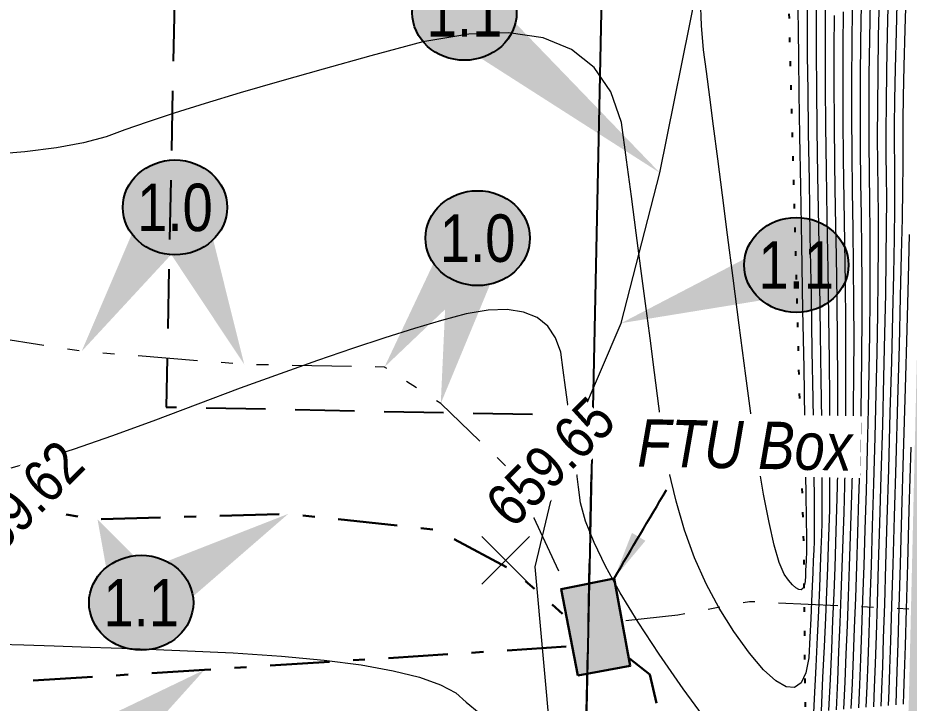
# Model space of a CAD drawing. Extents: x 408914 to 412362, y 6133812 to 6135729.
# Drawn here: x 410541.83 to 410560.61, y 6133856.03 to 6133870.46 of the extents above; entities that cross this region are included whole.
import ezdxf
from ezdxf.enums import TextEntityAlignment as Align

# ---------------------------------------------------------------- set-up
doc = ezdxf.new("R2010")
doc.units = 0
doc.header["$LTSCALE"] = 5
doc.header["$PDMODE"] = 3
doc.header["$PDSIZE"] = 0.5
for name, pattern in [('CENTERLINEX3', [5, 2.5, -1, 0.5, -1]), ('CENTERLINEX33', [6.5, 2.5, -1, 0.5, -1, 0.5, -1]), ('foc-FLOWLINE', [3.75, 2.5, -1.25]), ('foc-TOPO', [1, 0.2, -0.8])]:
    doc.linetypes.add(name, pattern=pattern)
for name, color, linetype in [('AS-ROADS', 254, 'Continuous'), ('F-EZE', 190, 'foc-FLOWLINE'), ('L-SEC', 7, 'Continuous'), ('P-ELEVATION', 7, 'Continuous'), ('P-STATION', 7, 'Continuous'), ('T-LOW-AREA', 48, 'foc-TOPO')]:
    doc.layers.add(name, color=color, linetype=linetype)
for name, color, linetype, lineweight, true_color in [('AS-STRUCTURE', 7, 'Continuous', 30, 0x595959), ('AS-TELUS-ATCO PIPELINES', 7, 'foc-TEL', 9, 0xff9c38), ('C-TOPO-MAJR', 7, 'Continuous', 15, 0xd3aa5f), ('C-TOPO-MINR', 7, 'Continuous', 13, 0xe9d5af), ('EXISTING PIPE IP', 7, 'CENTERLINEX3', 30, 0x3800e0)]:
    doc.layers.add(name, color=color, linetype=linetype, lineweight=lineweight, true_color=true_color)
doc.layers.add('AS-STRUCTURE-H', color=7, linetype='Continuous', true_color=0xa8a8a8)
doc.layers.add('AS-STRUCTURE-T', color=7, linetype='Continuous', true_color=0x454545)
for name, color, linetype, lineweight in [('EXISTING PIPE (EXIST OR HP)', 240, 'CENTERLINEX33', 20), ('T-ELEVATION', 48, 'Continuous', 18), ('T-ELEVATION-T', 48, 'Continuous', 18)]:
    doc.layers.add(name, color=color, linetype=linetype, lineweight=lineweight)
doc.styles.add('1.0', font='ARIALN.TTF', dxfattribs={"height": 1})
doc.styles.add('80', font='ARIALN.TTF', dxfattribs={"height": 10})
doc.styles.add('80LS', font='ARIALNI.TTF', dxfattribs={"height": 10})
doc.styles.add('ELEVATION', font='ARIALN.TTF', dxfattribs={"height": 2.5})
doc.styles.add('foc-LtypeFont', font='ARIALN.TTF', dxfattribs={"height": 7.35})
doc.linetypes.add('foc-TEL', pattern='A,2,-1,["T",foc-LtypeFont,S=0.2,R=0,X=-0.425,Y=-0.75],-1.24,8', length=12.24)
doc.dimstyles.new('Compass 500', dxfattribs={"dimscale": 0.5, "dimtxt": 0.9, "dimasz": 2, "dimexe": 0.2, "dimexo": 0.0625, "dimgap": 0.5, "dimtad": 0, "dimtih": 1, "dimtoh": 1, "dimzin": 0, "dimdsep": 46, "dimtxsty": '1.0', "dimcen": 0.1, "dimse1": 1, "dimse2": 1, "dimclrd": 256, "dimclrt": 256, "dimaunit": 1, "dimadec": 4, "dimazin": 0, "dimtfac": 0.06, "dimtofl": 0, "dimtmove": 0, "dimatfit": 0, "dimfxl": 0.2, "dimtolj": 1, "dimtzin": 0, "dimlwd": -1, "dimarcsym": 0})

# ---------------------------------------------------------------- blocks, each defined once
blk = doc.blocks.new('*U58')
at = {"layer": 'P-ELEVATION'}
h = blk.add_hatch(color=111, dxfattribs=at)
h.dxf.hatch_style = 1
edge = h.paths.add_edge_path()
edge.add_ellipse((0, 0), major_axis=(-10.99, 0), ratio=0.909622, start_angle=0, end_angle=360)
at = {"layer": 'P-ELEVATION', "color": 7, "flags": 128}
blk.add_lwpolyline([(0, 0, 12.5, 0, 0), (-19.67, -30.32, 0, 0, 0)], format="xyseb", dxfattribs=at)
at = {"layer": 'P-ELEVATION', "color": 7}
blk.add_ellipse((0, 0), major_axis=(-10.99, 0), ratio=0.909622, dxfattribs=at)
at = {"layer": 'P-ELEVATION', "style": '80'}
blk.add_attdef('ELEVATION', text='', height=10, dxfattribs=at).set_placement((0, 0), align=Align.MIDDLE_CENTER)
blk = doc.blocks.new('*U64')
at = {"layer": 'P-ELEVATION'}
h = blk.add_hatch(color=111, dxfattribs=at)
h.dxf.hatch_style = 1
edge = h.paths.add_edge_path()
edge.add_ellipse((0, 0), major_axis=(-10.99, 0), ratio=0.909622, start_angle=0, end_angle=360)
at = {"layer": 'P-ELEVATION', "color": 7, "flags": 128}
blk.add_lwpolyline([(0, 0, 12.5, 0, 0), (25.29, 18.93, 0, 0, 0)], format="xyseb", dxfattribs=at)
at = {"layer": 'P-ELEVATION', "color": 7}
blk.add_ellipse((0, 0), major_axis=(-10.99, 0), ratio=0.909622, dxfattribs=at)
at = {"layer": 'P-ELEVATION', "style": '80'}
blk.add_attdef('ELEVATION', text='', height=10, dxfattribs=at).set_placement((0, 0), align=Align.MIDDLE_CENTER)
blk = doc.blocks.new('*U65')
at = {"layer": 'P-ELEVATION'}
h = blk.add_hatch(color=111, dxfattribs=at)
h.dxf.hatch_style = 1
edge = h.paths.add_edge_path()
edge.add_ellipse((0, 0), major_axis=(-10.99, 0), ratio=0.909622, start_angle=0, end_angle=360)
at = {"layer": 'P-ELEVATION', "color": 7, "flags": 128}
blk.add_lwpolyline([(0, 0, 12.5, 0, 0), (-9.2, 17.55, 0, 0, 0)], format="xyseb", dxfattribs=at)
at = {"layer": 'P-ELEVATION', "color": 7}
blk.add_ellipse((0, 0), major_axis=(-10.99, 0), ratio=0.909622, dxfattribs=at)
at = {"layer": 'P-ELEVATION', "style": '80'}
blk.add_attdef('ELEVATION', text='', height=10, dxfattribs=at).set_placement((0, 0), align=Align.MIDDLE_CENTER)
blk = doc.blocks.new('*U66')
at = {"layer": 'P-ELEVATION'}
h = blk.add_hatch(color=111, dxfattribs=at)
h.dxf.hatch_style = 1
edge = h.paths.add_edge_path()
edge.add_ellipse((0, 0), major_axis=(-10.99, 0), ratio=0.909622, start_angle=0, end_angle=360)
at = {"layer": 'P-ELEVATION', "color": 7, "flags": 128}
blk.add_lwpolyline([(0, 0, 12.5, 0, 0), (-19.63, -27.16, 0, 0, 0)], format="xyseb", dxfattribs=at)
at = {"layer": 'P-ELEVATION', "color": 7}
blk.add_ellipse((0, 0), major_axis=(-10.99, 0), ratio=0.909622, dxfattribs=at)
at = {"layer": 'P-ELEVATION', "style": '80'}
blk.add_attdef('ELEVATION', text='', height=10, dxfattribs=at).set_placement((0, 0), align=Align.MIDDLE_CENTER)
blk = doc.blocks.new('*U83')
at = {"layer": 'P-ELEVATION'}
h = blk.add_hatch(color=111, dxfattribs=at)
h.dxf.hatch_style = 1
edge = h.paths.add_edge_path()
edge.add_ellipse((0, 0), major_axis=(-10.99, 0), ratio=0.909622, start_angle=0, end_angle=360)
at = {"layer": 'P-ELEVATION', "color": 7, "flags": 128}
blk.add_lwpolyline([(0, 0, 12.5, 0, 0), (-36.91, -12.26, 0, 0, 0)], format="xyseb", dxfattribs=at)
at = {"layer": 'P-ELEVATION', "color": 7}
blk.add_ellipse((0, 0), major_axis=(-10.99, 0), ratio=0.909622, dxfattribs=at)
at = {"layer": 'P-ELEVATION', "style": '80'}
blk.add_attdef('ELEVATION', text='', height=10, dxfattribs=at).set_placement((0, 0), align=Align.MIDDLE_CENTER)
blk = doc.blocks.new('*U84')
at = {"layer": 'P-ELEVATION'}
h = blk.add_hatch(color=111, dxfattribs=at)
h.dxf.hatch_style = 1
edge = h.paths.add_edge_path()
edge.add_ellipse((0, 0), major_axis=(-10.99, 0), ratio=0.909622, start_angle=0, end_angle=360)
at = {"layer": 'P-ELEVATION', "color": 7, "flags": 128}
blk.add_lwpolyline([(0, 0, 12.5, 0, 0), (41.19, -33.72, 0, 0, 0)], format="xyseb", dxfattribs=at)
at = {"layer": 'P-ELEVATION', "color": 7}
blk.add_ellipse((0, 0), major_axis=(-10.99, 0), ratio=0.909622, dxfattribs=at)
at = {"layer": 'P-ELEVATION', "style": '80'}
blk.add_attdef('ELEVATION', text='', height=10, dxfattribs=at).set_placement((0, 0), align=Align.MIDDLE_CENTER)

msp = doc.modelspace()

# ---------------------------------------------------------------- hatches: boundary and pattern name
at = {"layer": 'AS-ROADS'}
h = msp.add_hatch(color=256, dxfattribs=at)
h.dxf.hatch_style = 1
h.paths.add_polyline_path([(410464.682, 6133831.829), (410478.146, 6133831.398), (410492.063, 6133831.383), (410504.313, 6133831.158), (410518.406, 6133830.876), (410535.963, 6133830.377), (410547.318, 6133830.259), (410567.751, 6133829.511), (410568.376, 6133834.09), (410569.124, 6133855.29), (410568.953, 6133866.594), (410569.23, 6133879.568), (410569.712, 6133898.444), (410570.241, 6133932.181), (410562.558, 6133932.075), (410562.327, 6133920.035), (410562.138, 6133907.298), (410561.936, 6133894.858), (410561.565, 6133881.634), (410560.892, 6133868.381), (410560.601, 6133856.019), (410560.261, 6133847.3), (410559.486, 6133843.759), (410558.076, 6133841.533), (410555.175, 6133839.325), (410551.634, 6133838.553), (410548.344, 6133838.488), (410539.69, 6133838.283), (410527.973, 6133838.41), (410515.691, 6133838.725), (410503.17, 6133838.927), (410490.795, 6133839.204), (410478.054, 6133839.361), (410464.938, 6133839.674)])
at = {"layer": 'AS-STRUCTURE-H'}
h = msp.add_hatch(color=256, dxfattribs=at)
h.dxf.hatch_style = 1
h.paths.add_polyline_path([(410553.627, 6133856.616), (410553.278, 6133858.435), (410554.398, 6133858.653), (410554.734, 6133856.815)])

# ---------------------------------------------------------------- linework, layer by layer
at = {"layer": 'AS-STRUCTURE', "flags": 128}
msp.add_lwpolyline([(410553.627, 6133856.616), (410553.278, 6133858.435), (410554.398, 6133858.653), (410554.734, 6133856.815)], close=True, dxfattribs=at)
at = {"layer": 'AS-TELUS-ATCO PIPELINES', "ltscale": 0.1, "flags": 128}
msp.add_lwpolyline([(410551.045, 6133824.994), (410551.195, 6133828.02), (410552.367, 6133840.478), (410553.341, 6133847.59), (410553.359, 6133850.79), (410553.404, 6133851.459), (410552.729, 6133858.902), (410553.213, 6133860.933), (410554.543, 6133864.032), (410555.36, 6133867.197), (410556.918, 6133874.924), (410556.952, 6133886.141), (410557.121, 6133894.99), (410557.342, 6133920.067), (410557.804, 6133929.394)], dxfattribs=at)
at = {"layer": 'C-TOPO-MAJR', "flags": 128}
for points in [[(410560.169, 6133870.977), (410560.147, 6133870.119), (410560.132, 6133869.349), (410560.122, 6133868.667), (410560.118, 6133868.073), (410560.119, 6133867.566), (410560.127, 6133867.147), (410560.13, 6133866.645), (410560.128, 6133866.06), (410560.121, 6133865.392), (410560.109, 6133864.641), (410560.093, 6133863.808), (410560.072, 6133862.891), (410560.046, 6133861.892), (410560.015, 6133860.809), (410559.986, 6133859.824), (410559.96, 6133858.937), (410559.935, 6133858.146), (410559.912, 6133857.453), (410559.891, 6133856.857), (410559.872, 6133856.359), (410559.855, 6133855.957)], [(410558.652, 6133870.884), (410558.65, 6133870.358), (410558.651, 6133869.721), (410558.657, 6133868.973), (410558.666, 6133868.114), (410558.679, 6133867.145), (410558.697, 6133866.065), (410558.718, 6133864.874), (410558.736, 6133863.801), (410558.75, 6133862.846), (410558.761, 6133862.008), (410558.768, 6133861.288), (410558.772, 6133860.686), (410558.772, 6133860.202), (410558.768, 6133859.835), (410558.761, 6133859.586), (410558.751, 6133859.276), (410558.736, 6133858.904), (410558.718, 6133858.47), (410558.697, 6133857.975), (410558.671, 6133857.418), (410558.642, 6133856.8), (410558.61, 6133856.12), (410558.573, 6133855.379)], [(410559.409, 6133870.667), (410559.399, 6133869.92), (410559.394, 6133869.161), (410559.394, 6133868.391), (410559.399, 6133867.609), (410559.408, 6133866.815), (410559.423, 6133866.01), (410559.433, 6133865.223), (410559.439, 6133864.453), (410559.441, 6133863.7), (410559.439, 6133862.965), (410559.432, 6133862.247), (410559.422, 6133861.546), (410559.407, 6133860.863), (410559.388, 6133860.198), (410559.368, 6133859.545), (410559.347, 6133858.906), (410559.325, 6133858.28), (410559.302, 6133857.666), (410559.278, 6133857.066), (410559.252, 6133856.479), (410559.226, 6133855.905)], [(410556.429, 6133855.543), (410555.852, 6133856.331), (410555.343, 6133857.062), (410554.9, 6133857.736), (410554.523, 6133858.353), (410554.214, 6133858.913), (410553.971, 6133859.416), (410553.795, 6133859.862), (410553.686, 6133860.251), (410553.644, 6133860.582), (410553.6, 6133860.919), (410553.556, 6133861.261), (410553.511, 6133861.608), (410553.465, 6133861.96), (410553.418, 6133862.317), (410553.37, 6133862.679), (410553.321, 6133863.046), (410553.271, 6133863.419), (410553.162, 6133863.727), (410552.995, 6133863.971), (410552.77, 6133864.15), (410552.485, 6133864.266), (410552.142, 6133864.317), (410551.74, 6133864.304), (410551.28, 6133864.227), (410550.76, 6133864.086), (410550.188, 6133863.917), (410549.561, 6133863.721), (410548.881, 6133863.497), (410548.147, 6133863.246), (410547.359, 6133862.967), (410546.518, 6133862.661), (410545.624, 6133862.327), (410544.675, 6133861.966), (410543.807, 6133861.65), (410543.02, 6133861.381), (410542.314, 6133861.157), (410541.689, 6133860.98)], [(410560.642, 6133861.421), (410560.604, 6133860.104), (410560.572, 6133858.968), (410560.544, 6133858.013), (410560.522, 6133857.24), (410560.505, 6133856.648), (410560.492, 6133856.238), (410560.485, 6133856.01)], [(410541.44, 6133857.272), (410541.957, 6133857.26), (410542.597, 6133857.24), (410543.358, 6133857.213), (410544.241, 6133857.179), (410545.246, 6133857.138), (410546.372, 6133857.089), (410547.385, 6133857.023), (410548.283, 6133856.938), (410549.067, 6133856.836), (410549.737, 6133856.715), (410550.293, 6133856.577), (410550.734, 6133856.42), (410551.062, 6133856.246), (410551.275, 6133856.053), (410551.549, 6133855.83)]]:
    msp.add_lwpolyline(points, dxfattribs=at)
at = {"layer": 'C-TOPO-MINR', "ltscale": 0.1, "flags": 128}
for points in [[(410560.549, 6133871.131), (410560.521, 6133870.219), (410560.5, 6133869.444), (410560.486, 6133868.806), (410560.477, 6133868.305), (410560.475, 6133867.941), (410560.479, 6133867.715), (410560.478, 6133867.355), (410560.472, 6133866.863), (410560.461, 6133866.238), (410560.444, 6133865.479), (410560.423, 6133864.588), (410560.397, 6133863.563), (410560.365, 6133862.406), (410560.328, 6133861.115), (410560.295, 6133859.964), (410560.266, 6133858.952), (410560.24, 6133858.08), (410560.217, 6133857.347), (410560.198, 6133856.753), (410560.182, 6133856.298), (410560.17, 6133855.983)], [(410558.845, 6133871.014), (410558.84, 6133870.435), (410558.838, 6133869.771), (410558.841, 6133869.02), (410558.848, 6133868.183), (410558.859, 6133867.261), (410558.875, 6133866.253), (410558.894, 6133865.158), (410558.91, 6133864.157), (410558.922, 6133863.248), (410558.931, 6133862.431), (410558.936, 6133861.708), (410558.937, 6133861.076), (410558.934, 6133860.538), (410558.928, 6133860.092), (410558.918, 6133859.739), (410558.905, 6133859.336), (410558.888, 6133858.883), (410558.868, 6133858.38), (410558.844, 6133857.826), (410558.818, 6133857.223), (410558.787, 6133856.569), (410558.754, 6133855.866)], [(410560.359, 6133871.054), (410560.334, 6133870.169), (410560.316, 6133869.397), (410560.304, 6133868.736), (410560.297, 6133868.189), (410560.297, 6133867.754), (410560.303, 6133867.431), (410560.304, 6133867), (410560.3, 6133866.461), (410560.291, 6133865.815), (410560.277, 6133865.06), (410560.258, 6133864.198), (410560.234, 6133863.227), (410560.205, 6133862.149), (410560.172, 6133860.962), (410560.141, 6133859.894), (410560.113, 6133858.944), (410560.087, 6133858.113), (410560.064, 6133857.4), (410560.045, 6133856.805), (410560.027, 6133856.328), (410560.013, 6133855.97)], [(410558.459, 6133870.755), (410558.46, 6133870.281), (410558.464, 6133869.671), (410558.472, 6133868.926), (410558.484, 6133868.045), (410558.5, 6133867.029), (410558.519, 6133865.877), (410558.542, 6133864.59), (410558.562, 6133863.446), (410558.578, 6133862.444), (410558.591, 6133861.585), (410558.601, 6133860.869), (410558.607, 6133860.296), (410558.609, 6133859.866), (410558.609, 6133859.578), (410558.605, 6133859.433), (410558.598, 6133859.253), (410558.59, 6133859.037), (410558.58, 6133858.784), (410558.567, 6133858.496), (410558.552, 6133858.173), (410558.535, 6133857.813), (410558.516, 6133857.418), (410558.495, 6133856.987), (410558.435, 6133856.667), (410558.335, 6133856.458), (410558.196, 6133856.36), (410558.018, 6133856.374), (410557.801, 6133856.499), (410557.544, 6133856.735), (410557.248, 6133857.082), (410556.913, 6133857.54), (410556.608, 6133858.029), (410556.335, 6133858.547), (410556.091, 6133859.095), (410555.879, 6133859.673), (410555.698, 6133860.282), (410555.547, 6133860.92), (410555.427, 6133861.588), (410555.337, 6133862.286), (410555.246, 6133862.995), (410555.153, 6133863.715), (410555.058, 6133864.445), (410554.96, 6133865.186), (410554.861, 6133865.938), (410554.761, 6133866.7), (410554.658, 6133867.473), (410554.553, 6133868.256), (410554.325, 6133868.905), (410553.973, 6133869.418), (410553.498, 6133869.796), (410552.899, 6133870.039), (410552.177, 6133870.147), (410551.331, 6133870.12), (410550.362, 6133869.958), (410549.269, 6133869.66), (410548.264, 6133869.382), (410547.348, 6133869.122), (410546.519, 6133868.88), (410545.778, 6133868.658), (410545.126, 6133868.454), (410544.561, 6133868.268), (410544.085, 6133868.102), (410543.697, 6133867.954), (410543.217, 6133867.827), (410542.645, 6133867.722), (410541.981, 6133867.637), (410541.226, 6133867.574)], [(410558.267, 6133870.625), (410558.27, 6133870.203), (410558.277, 6133869.621), (410558.288, 6133868.879), (410558.302, 6133867.976), (410558.32, 6133866.913), (410558.341, 6133865.69), (410558.366, 6133864.306), (410558.388, 6133863.09), (410558.406, 6133862.042), (410558.421, 6133861.162), (410558.433, 6133860.45), (410558.442, 6133859.906), (410558.447, 6133859.53), (410558.449, 6133859.321), (410558.448, 6133859.281), (410558.446, 6133859.23), (410558.444, 6133859.169), (410558.441, 6133859.099), (410558.437, 6133859.018), (410558.433, 6133858.927), (410558.428, 6133858.826), (410558.423, 6133858.715), (410558.417, 6133858.594), (410558.4, 6133858.505), (410558.372, 6133858.446), (410558.333, 6133858.419), (410558.283, 6133858.422), (410558.222, 6133858.457), (410558.15, 6133858.524), (410558.067, 6133858.621), (410557.973, 6133858.75), (410557.874, 6133858.995), (410557.769, 6133859.358), (410557.66, 6133859.837), (410557.544, 6133860.434), (410557.424, 6133861.148), (410557.298, 6133861.978), (410557.167, 6133862.926), (410557.031, 6133863.991), (410556.904, 6133864.98), (410556.786, 6133865.893), (410556.678, 6133866.731), (410556.579, 6133867.494), (410556.49, 6133868.181), (410556.409, 6133868.793), (410556.338, 6133869.329), (410556.277, 6133869.789), (410556.235, 6133870.303), (410556.212, 6133870.87)], [(410559.599, 6133870.745), (410559.586, 6133869.97), (410559.578, 6133869.208), (410559.576, 6133868.46), (410559.578, 6133867.725), (410559.586, 6133867.003), (410559.599, 6133866.295), (410559.607, 6133865.578), (410559.611, 6133864.854), (410559.611, 6133864.123), (410559.606, 6133863.384), (410559.597, 6133862.637), (410559.584, 6133861.883), (410559.567, 6133861.121), (410559.545, 6133860.351), (410559.523, 6133859.615), (410559.5, 6133858.914), (410559.477, 6133858.246), (410559.454, 6133857.613), (410559.431, 6133857.014), (410559.407, 6133856.449), (410559.383, 6133855.918)], [(410559.789, 6133870.822), (410559.773, 6133870.02), (410559.763, 6133869.255), (410559.758, 6133868.529), (410559.758, 6133867.841), (410559.764, 6133867.191), (410559.775, 6133866.579), (410559.781, 6133865.934), (410559.783, 6133865.256), (410559.781, 6133864.546), (410559.774, 6133863.803), (410559.763, 6133863.027), (410559.747, 6133862.219), (410559.726, 6133861.378), (410559.702, 6133860.504), (410559.677, 6133859.685), (410559.653, 6133858.921), (410559.63, 6133858.213), (410559.607, 6133857.56), (410559.584, 6133856.962), (410559.562, 6133856.419), (410559.541, 6133855.931)], [(410559.979, 6133870.899), (410559.96, 6133870.069), (410559.947, 6133869.302), (410559.94, 6133868.598), (410559.938, 6133867.957), (410559.942, 6133867.378), (410559.951, 6133866.863), (410559.955, 6133866.289), (410559.955, 6133865.658), (410559.951, 6133864.969), (410559.942, 6133864.222), (410559.928, 6133863.417), (410559.909, 6133862.555), (410559.886, 6133861.635), (410559.858, 6133860.657), (410559.832, 6133859.755), (410559.806, 6133858.929), (410559.782, 6133858.18), (410559.759, 6133857.506), (410559.738, 6133856.909), (410559.717, 6133856.389), (410559.698, 6133855.944)], [(410559.219, 6133870.59), (410559.212, 6133869.87), (410559.21, 6133869.114), (410559.212, 6133868.322), (410559.219, 6133867.493), (410559.23, 6133866.628), (410559.246, 6133865.726), (410559.259, 6133864.867), (410559.267, 6133864.051), (410559.271, 6133863.277), (410559.271, 6133862.546), (410559.267, 6133861.857), (410559.259, 6133861.21), (410559.247, 6133860.606), (410559.231, 6133860.045), (410559.214, 6133859.476), (410559.194, 6133858.898), (410559.173, 6133858.313), (410559.149, 6133857.72), (410559.124, 6133857.118), (410559.097, 6133856.509), (410559.069, 6133855.892)], [(410559.03, 6133870.513), (410559.025, 6133869.82), (410559.025, 6133869.067), (410559.03, 6133868.253), (410559.039, 6133867.377), (410559.052, 6133866.44), (410559.07, 6133865.442), (410559.084, 6133864.512), (410559.095, 6133863.649), (410559.101, 6133862.854), (410559.103, 6133862.127), (410559.102, 6133861.467), (410559.097, 6133860.874), (410559.088, 6133860.349), (410559.075, 6133859.892), (410559.059, 6133859.406), (410559.041, 6133858.891), (410559.02, 6133858.346), (410558.997, 6133857.773), (410558.971, 6133857.17), (410558.942, 6133856.539), (410558.911, 6133855.879)], [(410560.612, 6133865.898), (410560.588, 6133864.978), (410560.559, 6133863.899), (410560.525, 6133862.663), (410560.485, 6133861.268), (410560.45, 6133860.034), (410560.419, 6133858.96), (410560.392, 6133858.046), (410560.37, 6133857.293), (410560.351, 6133856.701), (410560.337, 6133856.268), (410560.328, 6133855.996)]]:
    msp.add_lwpolyline(points, dxfattribs=at)
at = {"layer": 'EXISTING PIPE (EXIST OR HP)', "ltscale": 0.1, "flags": 128}
for points in [[(410553.23, 6133858.808), (410552.289, 6133860.817), (410552.224, 6133860.921), (410550.743, 6133862.343), (410549.557, 6133863.108), (410546.604, 6133863.162), (410543.178, 6133863.439), (410539.757, 6133863.976), (410538.733, 6133864.758), (410538.816, 6133866.954), (410539.036, 6133869.501), (410539.341, 6133883.414), (410539.763, 6133903.27), (410540.968, 6133931.388)], [(410554.641, 6133857.771), (410555.74, 6133857.892), (410557.247, 6133858.175), (410570.162, 6133857.571), (410578.393, 6133857.436)]]:
    msp.add_lwpolyline(points, dxfattribs=at)
at = {"layer": 'EXISTING PIPE IP', "ltscale": 0.1, "flags": 128}
for points in [[(410464.16, 6133865.148), (410479.389, 6133864.3), (410498.893, 6133863.253), (410521.83, 6133862.733), (410535.685, 6133862.206), (410539.39, 6133861.469), (410540.902, 6133860.303), (410543.513, 6133859.9), (410547.531, 6133860.018), (410550.641, 6133859.683), (410552.299, 6133858.805), (410553.308, 6133857.912)], [(410553.386, 6133857.222), (410545.768, 6133856.734), (410537.756, 6133856.227), (410517.743, 6133856.43), (410499.613, 6133857.114), (410479.386, 6133857.554), (410464.497, 6133857.743)], [(410557.053, 6133823.743), (410555.614, 6133829.592), (410555.421, 6133836.291), (410555.299, 6133842.298), (410555.21, 6133845.74), (410555.266, 6133848.455), (410555.346, 6133852.362), (410555.52, 6133854.992), (410555.149, 6133856.637), (410554.716, 6133856.974)]]:
    msp.add_lwpolyline(points, dxfattribs=at)
at = {"layer": 'F-EZE', "ltscale": 0.1, "flags": 128}
msp.add_lwpolyline([(410546.656, 6133943.905), (410544.956, 6133862.267), (410553.932, 6133862.089), (410553.576, 6133844.1), (410544.582, 6133844.287), (410544.769, 6133853.272), (410460.734, 6133854.934)], dxfattribs=at)
at = {"layer": 'L-SEC'}
msp.add_line((410553.576, 6133844.1), (410555.651, 6133943.718), dxfattribs=at)
at = {"layer": 'P-ELEVATION', "color": 7, "flags": 128}
for points in [[(410545.144, 6133866.47, 1.249, 0, 0), (410546.604, 6133863.162, 0, 0, 0)], [(410544.432, 6133858.146, 1.249, 0, 0), (410547.531, 6133860.018, 0, 0, 0)]]:
    msp.add_lwpolyline(points, format="xyseb", dxfattribs=at)
at = {"layer": 'T-ELEVATION'}
msp.add_point((410552.111, 6133859.039, 659.65), dxfattribs=at)
at = {"layer": 'T-LOW-AREA', "ltscale": 0.1, "flags": 128}
msp.add_lwpolyline([(410559.761, 6133933.513), (410559.67, 6133921.502), (410559.394, 6133909.178), (410559.318, 6133896.443), (410558.722, 6133883.561), (410558.072, 6133870.681), (410558.387, 6133859.221), (410558.452, 6133852.233), (410557.781, 6133847.935), (410556.074, 6133846.065), (410553.711, 6133845.088), (410550.219, 6133844.838), (410543.304, 6133843.965), (410535.748, 6133842.291), (410525.062, 6133842.104), (410512.601, 6133842.646), (410497.684, 6133842.771), (410487.006, 6133842.615), (410475.853, 6133842.645), (410465.126, 6133842.663)], dxfattribs=at)

# ---------------------------------------------------------------- block references
at = {"layer": 'P-STATION', "xscale": 0.09995972799999993, "yscale": 0.09995972799999993, "zscale": 0.09995972799999993}
for name, p, values in [('*U84', (410551.242, 6133870.568), {'ELEVATION': '1.1'}), ('*U58', (410545.144, 6133866.47), {'ELEVATION': '1.0'}), ('*U83', (410558.232, 6133865.258), {'ELEVATION': '1.1'}), ('*U64', (410543.239, 6133854.842), {'ELEVATION': '0.9'})]:
    msp.add_blockref(name, p, dxfattribs=at).add_auto_attribs(values)

# ---------------------------------------------------------------- texts
at = {"layer": 'T-ELEVATION-T', "style": 'ELEVATION'}
msp.add_text('659.52', height=0.8996, rotation=45, dxfattribs=at).set_placement((410540.337, 6133869.897))

# ---------------------------------------------------------------- leaders
at = {"layer": 'AS-STRUCTURE-T', "path_type": 1}
msp.add_leader([(410554.403, 6133858.673), (410555.496, 6133860.522)], dimstyle='Compass 500', dxfattribs=at)

# ---------------------------------------------------------------- next in the draw order: texts
at = {"layer": 'AS-STRUCTURE-T', "insert": (410557.159, 6133861.97), "char_height": 0.9996, "width": 4.57944, "attachment_point": 2, "rotation": 358.8672, "style": '80LS', "bg_fill": 3, "box_fill_scale": 1.15, "bg_fill_color": 256, "bg_fill_true_color": 256, "bg_fill_transparency": 0}
msp.add_mtext('FTU Box', dxfattribs=at)
at = {"layer": 'T-ELEVATION-T', "char_height": 0.8996, "width": 2.87868, "attachment_point": 1, "rotation": 45, "style": 'ELEVATION', "bg_fill": 3, "box_fill_scale": 1.15, "bg_fill_color": 256, "bg_fill_true_color": 256, "bg_fill_transparency": 0}
for s, insert in [('659.65', (410551.617, 6133860.319)), ('659.62', (410540.431, 6133859.4))]:
    msp.add_mtext(s, dxfattribs=dict(at, insert=insert))

# ---------------------------------------------------------------- next in the draw order: linework, layer by layer
at = {"layer": 'P-ELEVATION', "color": 7, "flags": 128}
msp.add_lwpolyline([(410551.519, 6133865.823, 1.249, 0, 0), (410550.743, 6133862.343, 0, 0, 0)], format="xyseb", dxfattribs=at)

# ---------------------------------------------------------------- next in the draw order: block references
at = {"layer": 'P-STATION', "xscale": 0.09995972799999993, "yscale": 0.09995972799999993, "zscale": 0.09995972799999993}
for name, p, values in [('*U66', (410551.519, 6133865.823), {'ELEVATION': '1.0'}), ('*U65', (410544.432, 6133858.146), {'ELEVATION': '1.1'})]:
    msp.add_blockref(name, p, dxfattribs=at).add_auto_attribs(values)

doc.saveas('drawing.dxf')
